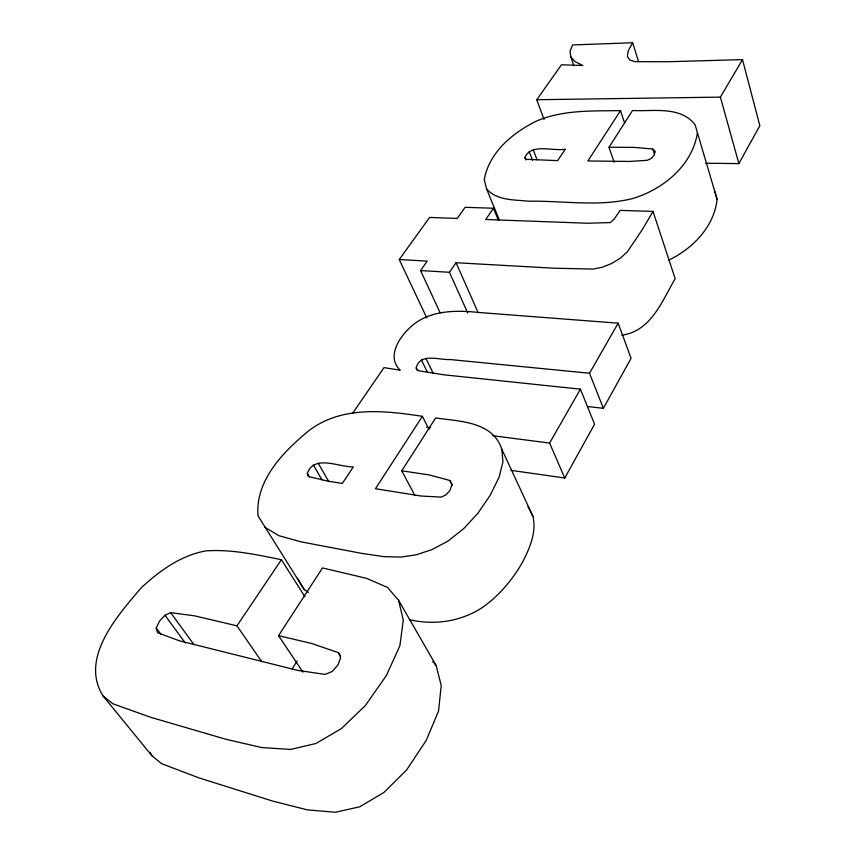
<?xml version="1.0" encoding="UTF-8"?>
<svg xmlns="http://www.w3.org/2000/svg" width="855" height="855" viewBox="0 0 855 855"><rect width="100%" height="100%" fill="white"/><g stroke="black" fill="none" stroke-linecap="round" stroke-linejoin="round"><path stroke-width="1.28" d="M614.104 162.215L609.017 147.252L632.54 110.519C653.562 111.578 680.291 105.742 695.083 124.702L717.089 199.311C714.32 226.532 692.55 248.88 668.599 260.134M697.445 132.578C692.646 165.378 662.721 189.81 632.155 198.659C598.329 207.049 563.06 200.615 528.711 201.214C514.325 199.643 497.022 200.797 486.57 188.891L484.261 179.614C489.039 152.286 512.989 132.557 536.758 120.95C563.167 109.729 592.408 111.065 620.516 110.637L624.652 123.227M417.347 370.418L416.193 368.056C419.762 352.388 439.31 360.212 450.243 359.538L589.523 373.24L603.374 408.305L587.513 406.531M524.927 157.544C531.041 142.796 553.057 151.634 565.305 149.144L557.642 160.633L526.306 159.308L524.927 157.544L525.878 160.013M307.319 473.552C313.849 454.229 338.986 467.151 353.35 466.905L342.321 483.438L327.764 481.109L308.409 476.481L307.319 473.552L309.339 476.983M304.957 596.801L281.402 559.694C256.468 554.735 231.288 549.028 205.713 550.909C180.587 555.504 159.564 570.851 141.203 587.845C117.872 615.183 79.12 658.297 103.177 696.098L151.976 755.841L161.616 763.686L198.894 777.858L272.35 800.985L307.426 809.888L335.481 812.25L359.816 806.767L384.013 792.393L406.595 769.949L426.196 740.483L438.562 710.986L441.212 685.454L436.114 665.479L398.505 600.167L387.422 587.374L366.464 578.311L322.506 567.923L278.548 635.66L311.637 643.473L338.43 652.664L340.621 657.677L338.014 664.837L332.146 671.528L325.082 674.392L297.647 670.373L179.475 640.823L157.577 632.711L156.209 627.976L159.65 620.933L164.972 615.258L170.658 612.65L194.534 615.824L236.953 625.839L261.865 661.877M573.876 65.728L570.862 56.943L570.018 51.375L572.529 44.952L632.668 42.75L628.201 50.862L627.378 56.473L629.761 59.946L634.891 61.656L667.851 61.742L742.503 59.604L759.849 125.717L738.88 163.594L705.664 163.209M510.873 470.325L564.77 478.02L594.567 424.23L580.417 389.164L443.67 374.779L418.309 370.696L416.193 368.056M603.374 408.305L631.076 358.277L618.154 323.179L479.324 312.513C455.202 309.97 427.96 309.959 409.395 328.17C398.516 338.291 386.631 357.358 400.236 370.204L384.002 367.618L352.859 412.965M564.77 478.02L549.594 443.061L580.417 389.164M589.523 373.24L618.154 323.179M426.827 318.017L399.242 259.535L429.605 217.437L457.254 218.453L465.088 207.327L493.463 208.235L485.736 219.5L587.438 223.241L610.363 222.567L614.403 218.805L620.121 210.394L653.028 211.409L642.372 229.482L627.378 251.765L620.591 258.028L611.891 263.372L602.358 267.241L593.103 269.079L553.73 268.192L456.057 262.72L449.484 272.296L467.728 313.026M738.88 163.594L720.391 97.117L742.503 59.604M292.111 668.909L297.113 661.011M414.899 495.601L401.775 470.806L435.612 417.967C459.808 421.451 492.811 421.408 501.874 449.356L532.9 516.228C536.737 532.387 529.715 548.066 522.544 562.195C512.476 579.808 499.245 595.561 482.615 607.328C461.176 621.596 434.265 625.571 409.353 619.651M308.537 592.387L304.262 589.672L258.05 515.886C254.94 480.307 284.02 450.884 309.51 430.183C342.214 405.751 384.579 410.55 422.381 416.321L375.452 488.729L421.045 496.007L441.191 497.108L446.139 494.788L450.008 490.375L452.028 484.507L449.837 480.478L429.563 474.974L401.775 470.806M620.516 110.637L587.877 160.975L629.259 161.445L647.203 160.312L651.275 158.41L654.161 155.279L655.24 151.399L652.825 149.048L634.207 147.391L609.017 147.252M236.953 625.839L281.402 559.694M440.143 312.812L420.575 270.554L427.222 261.106L399.242 259.535M544.037 119.497L536.769 99.725L561.457 64.788L582.864 65.514L575.116 61.656L570.862 56.943M621.745 335.192C650.89 331.43 662.23 300.885 675.161 278.666L653.028 211.409M536.769 99.725L720.391 97.117M420.575 270.554L449.484 272.296M426.602 427.19L430.567 427.703M492.726 435.719L549.594 443.061M264.761 527.204L278.805 535.668L301.11 541.867L361.836 553.399L383.585 556.605L400.867 557.107L416.129 554.81L431.967 549.637L447.924 541.119L463.496 528.828L477.838 513.342L490.172 495.291L499.16 477.037L502.911 461.924L501.874 449.356M103.177 696.098L112.839 703.772L150.726 717.313L225.741 739.222L261.705 747.559L290.636 749.44L315.955 743.476L341.38 728.556L365.341 705.557L386.375 675.557L399.905 645.707L403.282 620.057L398.505 600.167M432.705 661.471L436.114 665.479M156.209 627.976L160.975 634.367M164.972 615.258L185.332 643.024M170.658 612.65L194.042 644.745M278.548 635.66L302.937 672.158M338.43 652.664L340.579 656.042M297.401 578.151L304.262 589.672M313.368 465.035L322.014 479.933M318.22 463.25L328.812 481.6M150.053 752.4L151.976 755.841M527.984 506.523L532.9 516.228M449.837 480.478L452.22 485.191M422.381 416.321L428.879 429.296M421.43 359.976L427.158 371.775M425.908 358.288L433.325 373.635M456.057 262.72L478.191 312.77M486.57 188.891L499.181 219.628M493.463 208.235L498.465 220.408M529.192 151.57L532.494 160.206M533.317 149.988L537.058 159.874M652.825 149.048L654.438 154.124M632.668 42.75L638.546 61.571M714.652 191.189L717.089 199.311"/></g></svg>
